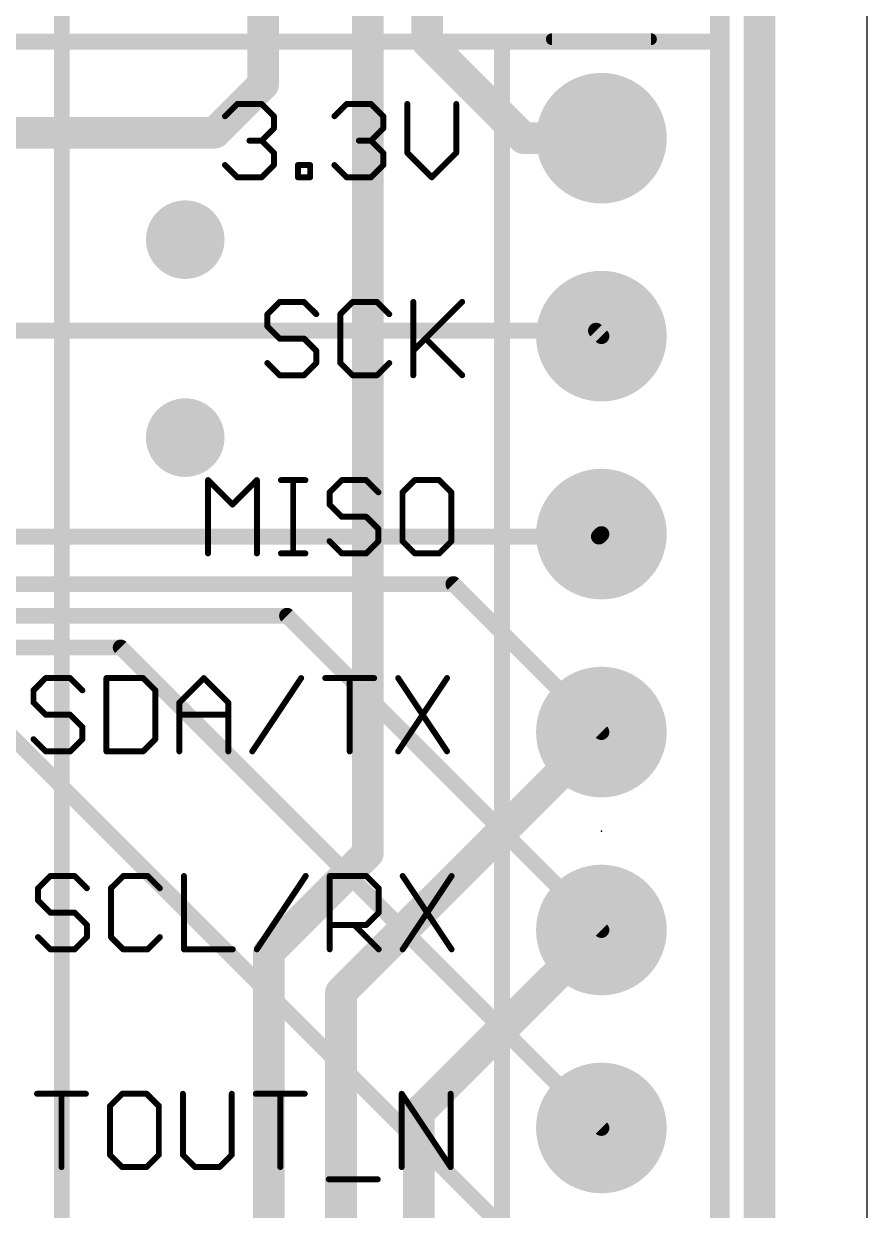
# Model space of a CAD drawing. Extents: x -60 to 60, y 0 to 50.
# Drawn here: x 49.18 to 60, y 19.8 to 35.03 of the extents above; entities that cross this region are included whole.
import ezdxf

# ---------------------------------------------------------------- set-up
doc = ezdxf.new("R2010")
doc.units = 0
for name, color, linetype in [('1', 12, 'CONTINUOUS'), ('16', 132, 'CONTINUOUS'), ('17', 110, 'CONTINUOUS'), ('18', 110, 'CONTINUOUS'), ('20', 53, 'CONTINUOUS'), ('21', 53, 'CONTINUOUS'), ('23', 53, 'CONTINUOUS'), ('51', 253, 'CONTINUOUS')]:
    doc.layers.add(name, color=color, linetype=linetype)

# ---------------------------------------------------------------- blocks, each defined once
blk = doc.blocks.new('RECT')
blk.add_solid([(-0.5, -0.5), (0.5, -0.5), (-0.5, 0.5), (0.5, 0.5)])
blk = doc.blocks.new('ROUNDP')
at = {"const_width": 0.5}
blk.add_lwpolyline([(0, -0.25, 1), (0, 0.25, 1), (0, -0.25)], format="xyb", dxfattribs=at)
blk = doc.blocks.new('ROUNDV')
at = {"const_width": 0.5}
blk.add_lwpolyline([(0, -0.25, 1), (0, 0.25, 1), (0, -0.25)], format="xyb", dxfattribs=at)

msp = doc.modelspace()

# ---------------------------------------------------------------- linework, layer by layer
at = {"layer": '1'}
for points, const_width in [([(58.11, 48.26), (58.11, 2.54)], 0.254), ([(52.25, 34.25), (52.25, 36.1499)], 0.4064), ([(54.356, 36.042), (54.356, 34.798)], 0.4064), ([(54.356, 34.798), (55.594, 33.56)], 0.4064), ([(51.63, 33.63), (52.25, 34.25)], 0.4064), ([(43.9372, 33.63), (51.63, 33.63)], 0.4064), ([(55.594, 33.56), (56.59, 33.56)], 0.4064), ([(43.4288, 31.0896), (56.5204, 31.0896)], 0.2032), ([(56.5204, 31.0896), (56.59, 31.02)], 0.2032), ([(41.3968, 28.448), (56.558, 28.448)], 0.2032), ([(56.558, 28.448), (56.59, 28.48)], 0.2032), ([(54.6916, 27.8384), (41.3968, 27.8384)], 0.2032), ([(56.59, 25.94), (54.6916, 27.8384)], 0.2032), ([(52.558, 27.432), (41.6, 27.432)], 0.2032), ([(56.59, 23.4), (52.558, 27.432)], 0.2032), ([(41.8032, 27.0256), (50.4244, 27.0256)], 0.2032), ([(50.4244, 27.0256), (56.59, 20.86)], 0.2032), ([(48.2908, 26.6192), (56.59, 18.32)], 0.2032)]:
    msp.add_lwpolyline(points, dxfattribs=dict(at, const_width=const_width))
for points, const_width in [([(54.2544, 34.798, 1), (54.4576, 34.798)], 0.2032), ([(54.4278, 34.8698, 1), (54.2842, 34.7262)], 0.2032), ([(52.3218, 34.1782, 1), (52.1782, 34.3218)], 0.2032), ([(52.1484, 34.25, 1), (52.3516, 34.25)], 0.2032), ([(51.5582, 33.7018, 1), (51.7018, 33.5582)], 0.2032), ([(51.63, 33.5284, 1), (51.63, 33.7316)], 0.2032), ([(55.594, 33.6616, 1), (55.594, 33.4584)], 0.2032), ([(55.5222, 33.4882, 1), (55.6658, 33.6318)], 0.2032), ([(56.59, 33.4584, 1), (56.59, 33.6616)], 0.2032), ([(56.5563, 31.1255, 1), (56.4845, 31.0537)], 0.1016), ([(56.5204, 31.0388, 1), (56.5204, 31.1404)], 0.1016), ([(56.5541, 30.9841, 1), (56.6259, 31.0559)], 0.1016), ([(56.5221, 28.4839, 1), (56.5939, 28.4121)], 0.1016), ([(56.6259, 28.4441, 1), (56.5541, 28.5159)], 0.1016), ([(56.558, 28.3972, 1), (56.558, 28.4988)], 0.1016), ([(54.7275, 27.8743, 1), (54.6557, 27.8025)], 0.1016), ([(54.6916, 27.7876, 1), (54.6916, 27.8892)], 0.1016), ([(52.5939, 27.4679, 1), (52.5221, 27.3961)], 0.1016), ([(52.558, 27.3812, 1), (52.558, 27.4828)], 0.1016), ([(50.4603, 27.0615, 1), (50.3885, 26.9897)], 0.1016), ([(50.4244, 26.9748, 1), (50.4244, 27.0764)], 0.1016), ([(56.5541, 25.9041, 1), (56.6259, 25.9759)], 0.1016), ([(56.5541, 23.3641, 1), (56.6259, 23.4359)], 0.1016), ([(56.5541, 20.8241, 1), (56.6259, 20.8959)], 0.1016)]:
    msp.add_lwpolyline(points, format="xyb", dxfattribs=dict(at, const_width=const_width))
at = {"layer": '16'}
for points, const_width in [([(58.618, 1.778), (58.618, 49.022)], 0.4064), ([(49.67, 13.266), (49.67, 46.866)], 0.2032), ([(53.594, 24.384), (53.594, 39.624)], 0.4064), ([(53.25, 22.6), (56.59, 25.94)], 0.4064), ([(52.324, 23.114), (53.594, 24.384)], 0.4064), ([(54.25, 21.06), (56.59, 23.4)], 0.4064), ([(52.324, 11.938), (52.324, 23.114)], 0.4064), ([(53.25, 11.5), (53.25, 22.6)], 0.4064), ([(54.25, 11), (54.25, 21.06)], 0.4064)]:
    msp.add_lwpolyline(points, dxfattribs=dict(at, const_width=const_width))
at = {"layer": '16', "const_width": 0.2032}
for points in [[(56.6618, 25.8682, 1), (56.5182, 26.0118)], [(53.6658, 24.3122, 1), (53.5222, 24.4558)], [(53.4924, 24.384, 1), (53.6956, 24.384)], [(56.6618, 23.3282, 1), (56.5182, 23.4718)], [(52.4256, 23.114, 1), (52.2224, 23.114)], [(52.2522, 23.1858, 1), (52.3958, 23.0422)], [(53.3516, 22.6, 1), (53.1484, 22.6)], [(53.1782, 22.6718, 1), (53.3218, 22.5282)], [(54.3516, 21.06, 1), (54.1484, 21.06)], [(54.1782, 21.1318, 1), (54.3218, 20.9882)]]:
    msp.add_lwpolyline(points, format="xyb", dxfattribs=at)
at = {"layer": '20'}
msp.add_line((60, 3), (60, 47), dxfattribs=at)
at = {"layer": '21'}
for points, const_width in [([(55.316, 34.798), (44.394, 34.798)], 0.2032), ([(58.11, 34.798), (55.316, 34.798)], 0.2032), ([(55.316, 34.798), (55.316, 14.478)], 0.2032), ([(58.11, 14.478), (58.11, 34.798)], 0.2032), ([(51.7621, 33.8419), (51.9189, 33.9987)], 0.0762), ([(51.9189, 33.9987), (52.2324, 33.9987)], 0.0762), ([(52.2324, 33.9987), (52.3892, 33.8419)], 0.0762), ([(53.1654, 33.8419), (53.3221, 33.9987)], 0.0762), ([(53.3221, 33.9987), (53.6357, 33.9987)], 0.0762), ([(53.6357, 33.9987), (53.7924, 33.8419)], 0.0762), ([(54.1009, 33.9987), (54.1009, 33.3716)], 0.0762), ([(54.728, 33.3716), (54.728, 33.9987)], 0.0762), ([(52.3892, 33.8419), (52.3892, 33.6852)], 0.0762), ([(53.7924, 33.8419), (53.7924, 33.6852)], 0.0762), ([(52.3892, 33.6852), (52.2324, 33.5284)], 0.0762), ([(53.7924, 33.6852), (53.6357, 33.5284)], 0.0762), ([(52.2324, 33.5284), (52.0756, 33.5284)], 0.0762), ([(52.2324, 33.5284), (52.3892, 33.3716)], 0.0762), ([(53.6357, 33.5284), (53.4789, 33.5284)], 0.0762), ([(53.6357, 33.5284), (53.7924, 33.3716)], 0.0762), ([(52.3892, 33.3716), (52.3892, 33.2149)], 0.0762), ([(53.7924, 33.3716), (53.7924, 33.2149)], 0.0762), ([(54.1009, 33.3716), (54.4144, 33.0581)], 0.0762), ([(54.4144, 33.0581), (54.728, 33.3716)], 0.0762), ([(51.9189, 33.0581), (51.7621, 33.2149)], 0.0762), ([(52.3892, 33.2149), (52.2324, 33.0581)], 0.0762), ([(52.6976, 33.0581), (52.6976, 33.2149)], 0.0762), ([(52.6976, 33.2149), (52.8544, 33.2149)], 0.0762), ([(52.8544, 33.2149), (52.8544, 33.0581)], 0.0762), ([(53.3221, 33.0581), (53.1654, 33.2149)], 0.0762), ([(53.7924, 33.2149), (53.6357, 33.0581)], 0.0762), ([(52.2324, 33.0581), (51.9189, 33.0581)], 0.0762), ([(52.8544, 33.0581), (52.6976, 33.0581)], 0.0762), ([(53.6357, 33.0581), (53.3221, 33.0581)], 0.0762), ([(52.4629, 31.4587), (52.3061, 31.3019)], 0.0762), ([(52.7764, 31.4587), (52.4629, 31.4587)], 0.0762), ([(52.9332, 31.3019), (52.7764, 31.4587)], 0.0762), ([(53.3984, 31.4587), (53.2416, 31.3019)], 0.0762), ([(53.7119, 31.4587), (53.3984, 31.4587)], 0.0762), ([(53.8687, 31.3019), (53.7119, 31.4587)], 0.0762), ([(54.1771, 31.4587), (54.1771, 30.5181)], 0.0762), ([(54.1771, 30.8316), (54.8042, 31.4587)], 0.0762), ([(52.3061, 31.3019), (52.3061, 31.1452)], 0.0762), ([(53.2416, 31.3019), (53.2416, 30.6749)], 0.0762), ([(52.3061, 31.1452), (52.4629, 30.9884)], 0.0762), ([(52.4629, 30.9884), (52.7764, 30.9884)], 0.0762), ([(52.7764, 30.9884), (52.9332, 30.8316)], 0.0762), ([(54.3339, 30.9884), (54.8042, 30.5181)], 0.0762), ([(52.9332, 30.8316), (52.9332, 30.6749)], 0.0762), ([(52.4629, 30.5181), (52.3061, 30.6749)], 0.0762), ([(52.9332, 30.6749), (52.7764, 30.5181)], 0.0762), ([(53.2416, 30.6749), (53.3984, 30.5181)], 0.0762), ([(53.7119, 30.5181), (53.8687, 30.6749)], 0.0762), ([(52.7764, 30.5181), (52.4629, 30.5181)], 0.0762), ([(53.3984, 30.5181), (53.7119, 30.5181)], 0.0762), ([(51.5441, 28.2321), (51.5441, 29.1727)], 0.0762), ([(51.5441, 29.1727), (51.8576, 28.8592)], 0.0762), ([(51.8576, 28.8592), (52.1712, 29.1727)], 0.0762), ([(52.1712, 29.1727), (52.1712, 28.2321)], 0.0762), ([(52.4796, 29.1727), (52.7932, 29.1727)], 0.0762), ([(52.6364, 28.2321), (52.6364, 29.1727)], 0.0762), ([(53.2601, 29.1727), (53.1033, 29.0159)], 0.0762), ([(53.5736, 29.1727), (53.2601, 29.1727)], 0.0762), ([(53.7304, 29.0159), (53.5736, 29.1727)], 0.0762), ([(54.1956, 29.1727), (54.0388, 29.0159)], 0.0762), ([(54.5091, 29.1727), (54.1956, 29.1727)], 0.0762), ([(54.6659, 29.0159), (54.5091, 29.1727)], 0.0762), ([(53.1033, 29.0159), (53.1033, 28.8592)], 0.0762), ([(54.0388, 29.0159), (54.0388, 28.3889)], 0.0762), ([(54.6659, 28.3889), (54.6659, 29.0159)], 0.0762), ([(53.1033, 28.8592), (53.2601, 28.7024)], 0.0762), ([(53.2601, 28.7024), (53.5736, 28.7024)], 0.0762), ([(53.5736, 28.7024), (53.7304, 28.5456)], 0.0762), ([(53.7304, 28.5456), (53.7304, 28.3889)], 0.0762), ([(53.2601, 28.2321), (53.1033, 28.3889)], 0.0762), ([(53.7304, 28.3889), (53.5736, 28.2321)], 0.0762), ([(54.0388, 28.3889), (54.1956, 28.2321)], 0.0762), ([(54.5091, 28.2321), (54.6659, 28.3889)], 0.0762), ([(52.4796, 28.2321), (52.7932, 28.2321)], 0.0762), ([(53.5736, 28.2321), (53.2601, 28.2321)], 0.0762), ([(54.1956, 28.2321), (54.5091, 28.2321)], 0.0762), ([(49.4626, 26.6327), (49.3059, 26.4759)], 0.0762), ([(49.7762, 26.6327), (49.4626, 26.6327)], 0.0762), ([(49.9329, 26.4759), (49.7762, 26.6327)], 0.0762), ([(50.2414, 26.6327), (50.2414, 25.6921)], 0.0762), ([(50.7117, 26.6327), (50.2414, 26.6327)], 0.0762), ([(50.8684, 26.4759), (50.7117, 26.6327)], 0.0762), ([(51.1769, 26.3192), (51.4904, 26.6327)], 0.0762), ([(51.4904, 26.6327), (51.804, 26.3192)], 0.0762), ([(52.1124, 25.6921), (52.7395, 26.6327)], 0.0762), ([(53.0479, 26.6327), (53.675, 26.6327)], 0.0762), ([(53.3615, 25.6921), (53.3615, 26.6327)], 0.0762), ([(53.9834, 26.6327), (54.6105, 25.6921)], 0.0762), ([(54.6105, 26.6327), (53.9834, 25.6921)], 0.0762), ([(49.3059, 26.4759), (49.3059, 26.3192)], 0.0762), ([(50.8684, 25.8489), (50.8684, 26.4759)], 0.0762), ([(49.3059, 26.3192), (49.4626, 26.1624)], 0.0762), ([(51.1769, 25.6921), (51.1769, 26.3192)], 0.0762), ([(51.804, 26.3192), (51.804, 25.6921)], 0.0762), ([(49.4626, 26.1624), (49.7762, 26.1624)], 0.0762), ([(49.7762, 26.1624), (49.9329, 26.0056)], 0.0762), ([(51.1769, 26.1624), (51.804, 26.1624)], 0.0762), ([(49.9329, 26.0056), (49.9329, 25.8489)], 0.0762), ([(49.4626, 25.6921), (49.3059, 25.8489)], 0.0762), ([(49.9329, 25.8489), (49.7762, 25.6921)], 0.0762), ([(50.7117, 25.6921), (50.8684, 25.8489)], 0.0762), ([(49.7762, 25.6921), (49.4626, 25.6921)], 0.0762), ([(50.2414, 25.6921), (50.7117, 25.6921)], 0.0762), ([(49.5205, 24.0927), (49.3637, 23.9359)], 0.0762), ([(49.834, 24.0927), (49.5205, 24.0927)], 0.0762), ([(49.9908, 23.9359), (49.834, 24.0927)], 0.0762), ([(50.456, 24.0927), (50.2992, 23.9359)], 0.0762), ([(50.7695, 24.0927), (50.456, 24.0927)], 0.0762), ([(50.9263, 23.9359), (50.7695, 24.0927)], 0.0762), ([(51.2347, 24.0927), (51.2347, 23.1521)], 0.0762), ([(52.1703, 23.1521), (52.7973, 24.0927)], 0.0762), ([(53.1058, 23.1521), (53.1058, 24.0927)], 0.0762), ([(53.1058, 24.0927), (53.5761, 24.0927)], 0.0762), ([(53.5761, 24.0927), (53.7328, 23.9359)], 0.0762), ([(54.0413, 24.0927), (54.6684, 23.1521)], 0.0762), ([(54.6684, 24.0927), (54.0413, 23.1521)], 0.0762), ([(49.3637, 23.9359), (49.3637, 23.7792)], 0.0762), ([(50.2992, 23.9359), (50.2992, 23.3089)], 0.0762), ([(53.7328, 23.9359), (53.7328, 23.6224)], 0.0762), ([(49.3637, 23.7792), (49.5205, 23.6224)], 0.0762), ([(49.5205, 23.6224), (49.834, 23.6224)], 0.0762), ([(49.834, 23.6224), (49.9908, 23.4656)], 0.0762), ([(53.7328, 23.6224), (53.5761, 23.4656)], 0.0762), ([(49.9908, 23.4656), (49.9908, 23.3089)], 0.0762), ([(53.5761, 23.4656), (53.1058, 23.4656)], 0.0762), ([(53.4193, 23.4656), (53.7328, 23.1521)], 0.0762), ([(49.5205, 23.1521), (49.3637, 23.3089)], 0.0762), ([(49.9908, 23.3089), (49.834, 23.1521)], 0.0762), ([(50.2992, 23.3089), (50.456, 23.1521)], 0.0762), ([(50.7695, 23.1521), (50.9263, 23.3089)], 0.0762), ([(49.834, 23.1521), (49.5205, 23.1521)], 0.0762), ([(50.456, 23.1521), (50.7695, 23.1521)], 0.0762), ([(51.2347, 23.1521), (51.8618, 23.1521)], 0.0762), ([(49.3511, 21.2987), (49.9782, 21.2987)], 0.0762), ([(49.6647, 20.3581), (49.6647, 21.2987)], 0.0762), ([(50.4434, 21.2987), (50.2867, 21.1419)], 0.0762), ([(50.757, 21.2987), (50.4434, 21.2987)], 0.0762), ([(50.9137, 21.1419), (50.757, 21.2987)], 0.0762), ([(51.2222, 21.2987), (51.2222, 20.5149)], 0.0762), ([(51.8492, 20.5149), (51.8492, 21.2987)], 0.0762), ([(52.1577, 21.2987), (52.7848, 21.2987)], 0.0762), ([(52.4712, 20.3581), (52.4712, 21.2987)], 0.0762), ([(54.0287, 20.3581), (54.0287, 21.2987)], 0.0762), ([(54.0287, 21.2987), (54.6558, 20.3581)], 0.0762), ([(54.6558, 20.3581), (54.6558, 21.2987)], 0.0762), ([(50.2867, 21.1419), (50.2867, 20.5149)], 0.0762), ([(50.9137, 20.5149), (50.9137, 21.1419)], 0.0762), ([(50.2867, 20.5149), (50.4434, 20.3581)], 0.0762), ([(50.757, 20.3581), (50.9137, 20.5149)], 0.0762), ([(51.2222, 20.5149), (51.3789, 20.3581)], 0.0762), ([(51.6925, 20.3581), (51.8492, 20.5149)], 0.0762), ([(50.4434, 20.3581), (50.757, 20.3581)], 0.0762), ([(51.3789, 20.3581), (51.6925, 20.3581)], 0.0762), ([(53.0932, 20.2013), (53.7203, 20.2013)], 0.0762)]:
    msp.add_lwpolyline(points, dxfattribs=dict(at, const_width=const_width))
for points, const_width in [([(55.316, 34.8488, 1), (55.316, 34.7472)], 0.1016), ([(55.3668, 34.798, 1), (55.2652, 34.798)], 0.1016), ([(55.316, 34.7472, 1), (55.316, 34.8488)], 0.1016), ([(58.1608, 34.798, 1), (58.0592, 34.798)], 0.1016), ([(58.11, 34.7472, 1), (58.11, 34.8488)], 0.1016), ([(51.9189, 34.0178, 1), (51.9189, 33.9797)], 0.0381), ([(51.9323, 33.9852, 1), (51.9054, 34.0122)], 0.0381), ([(52.2459, 34.0122, 1), (52.2189, 33.9852)], 0.0381), ([(52.2324, 33.9797, 1), (52.2324, 34.0178)], 0.0381), ([(53.3221, 34.0178, 1), (53.3221, 33.9797)], 0.0381), ([(53.3356, 33.9852, 1), (53.3087, 34.0122)], 0.0381), ([(53.6491, 34.0122, 1), (53.6222, 33.9852)], 0.0381), ([(53.6357, 33.9797, 1), (53.6357, 34.0178)], 0.0381), ([(54.1199, 33.9987, 1), (54.0818, 33.9987)], 0.0381), ([(54.747, 33.9987, 1), (54.7089, 33.9987)], 0.0381), ([(51.7486, 33.8554, 1), (51.7756, 33.8285)], 0.0381), ([(52.4082, 33.8419, 1), (52.3701, 33.8419)], 0.0381), ([(52.3757, 33.8285, 1), (52.4026, 33.8554)], 0.0381), ([(53.1519, 33.8554, 1), (53.1788, 33.8285)], 0.0381), ([(53.8115, 33.8419, 1), (53.7734, 33.8419)], 0.0381), ([(53.779, 33.8285, 1), (53.8059, 33.8554)], 0.0381), ([(52.3701, 33.6852, 1), (52.4082, 33.6852)], 0.0381), ([(52.4026, 33.6717, 1), (52.3757, 33.6986)], 0.0381), ([(53.7734, 33.6852, 1), (53.8115, 33.6852)], 0.0381), ([(53.8059, 33.6717, 1), (53.779, 33.6986)], 0.0381), ([(52.0756, 33.5475, 1), (52.0756, 33.5094)], 0.0381), ([(52.2459, 33.5419, 1), (52.2189, 33.5149)], 0.0381), ([(52.2189, 33.5419, 1), (52.2459, 33.5149)], 0.0381), ([(52.2324, 33.5094, 1), (52.2324, 33.5475)], 0.0381), ([(53.4789, 33.5475, 1), (53.4789, 33.5094)], 0.0381), ([(53.6491, 33.5419, 1), (53.6222, 33.5149)], 0.0381), ([(53.6222, 33.5419, 1), (53.6491, 33.5149)], 0.0381), ([(53.6357, 33.5094, 1), (53.6357, 33.5475)], 0.0381), ([(52.4082, 33.3716, 1), (52.3701, 33.3716)], 0.0381), ([(52.3757, 33.3582, 1), (52.4026, 33.3851)], 0.0381), ([(53.8115, 33.3716, 1), (53.7734, 33.3716)], 0.0381), ([(53.779, 33.3582, 1), (53.8059, 33.3851)], 0.0381), ([(54.1144, 33.3851, 1), (54.0874, 33.3582)], 0.0381), ([(54.0818, 33.3716, 1), (54.1199, 33.3716)], 0.0381), ([(54.7089, 33.3716, 1), (54.747, 33.3716)], 0.0381), ([(54.7414, 33.3582, 1), (54.7145, 33.3851)], 0.0381), ([(51.7756, 33.2283, 1), (51.7486, 33.2014)], 0.0381), ([(52.3701, 33.2149, 1), (52.4082, 33.2149)], 0.0381), ([(52.4026, 33.2014, 1), (52.3757, 33.2283)], 0.0381), ([(52.6976, 33.2339, 1), (52.6976, 33.1958)], 0.0381), ([(52.7167, 33.2149, 1), (52.6786, 33.2149)], 0.0381), ([(52.8734, 33.2149, 1), (52.8353, 33.2149)], 0.0381), ([(52.8544, 33.1958, 1), (52.8544, 33.2339)], 0.0381), ([(53.1788, 33.2283, 1), (53.1519, 33.2014)], 0.0381), ([(53.7734, 33.2149, 1), (53.8115, 33.2149)], 0.0381), ([(53.8059, 33.2014, 1), (53.779, 33.2283)], 0.0381), ([(51.9189, 33.0772, 1), (51.9189, 33.0391)], 0.0381), ([(51.9054, 33.0446, 1), (51.9323, 33.0716)], 0.0381), ([(52.2189, 33.0716, 1), (52.2459, 33.0446)], 0.0381), ([(52.2324, 33.0391, 1), (52.2324, 33.0772)], 0.0381), ([(52.6976, 33.0772, 1), (52.6976, 33.0391)], 0.0381), ([(52.6786, 33.0581, 1), (52.7167, 33.0581)], 0.0381), ([(52.8353, 33.0581, 1), (52.8734, 33.0581)], 0.0381), ([(52.8544, 33.0391, 1), (52.8544, 33.0772)], 0.0381), ([(53.3221, 33.0772, 1), (53.3221, 33.0391)], 0.0381), ([(53.3087, 33.0446, 1), (53.3356, 33.0716)], 0.0381), ([(53.6222, 33.0716, 1), (53.6491, 33.0446)], 0.0381), ([(53.6357, 33.0391, 1), (53.6357, 33.0772)], 0.0381), ([(54.401, 33.0716, 1), (54.4279, 33.0446)], 0.0381), ([(54.401, 33.0446, 1), (54.4279, 33.0716)], 0.0381), ([(52.4629, 31.4778, 1), (52.4629, 31.4397)], 0.0381), ([(52.4763, 31.4452, 1), (52.4494, 31.4722)], 0.0381), ([(52.7899, 31.4722, 1), (52.7629, 31.4452)], 0.0381), ([(52.7764, 31.4397, 1), (52.7764, 31.4778)], 0.0381), ([(53.3984, 31.4778, 1), (53.3984, 31.4397)], 0.0381), ([(53.4119, 31.4452, 1), (53.3849, 31.4722)], 0.0381), ([(53.7254, 31.4722, 1), (53.6984, 31.4452)], 0.0381), ([(53.7119, 31.4397, 1), (53.7119, 31.4778)], 0.0381), ([(54.1962, 31.4587, 1), (54.1581, 31.4587)], 0.0381), ([(54.8177, 31.4452, 1), (54.7907, 31.4722)], 0.0381), ([(52.2926, 31.3154, 1), (52.3196, 31.2885)], 0.0381), ([(52.3252, 31.3019, 1), (52.2871, 31.3019)], 0.0381), ([(52.9197, 31.2885, 1), (52.9466, 31.3154)], 0.0381), ([(53.2607, 31.3019, 1), (53.2226, 31.3019)], 0.0381), ([(53.2281, 31.3154, 1), (53.2551, 31.2885)], 0.0381), ([(53.8552, 31.2885, 1), (53.8822, 31.3154)], 0.0381), ([(52.3196, 31.1586, 1), (52.2926, 31.1317)], 0.0381), ([(52.2871, 31.1452, 1), (52.3252, 31.1452)], 0.0381), ([(52.4629, 31.0075, 1), (52.4629, 30.9694)], 0.0381), ([(52.4494, 30.9749, 1), (52.4763, 31.0019)], 0.0381), ([(52.7899, 31.0019, 1), (52.7629, 30.9749)], 0.0381), ([(52.7764, 30.9694, 1), (52.7764, 31.0075)], 0.0381), ([(54.3474, 31.0019, 1), (54.3204, 30.9749)], 0.0381), ([(52.9522, 30.8316, 1), (52.9141, 30.8316)], 0.0381), ([(52.9197, 30.8182, 1), (52.9466, 30.8451)], 0.0381), ([(54.1637, 30.8451, 1), (54.1906, 30.8182)], 0.0381), ([(52.3196, 30.6883, 1), (52.2926, 30.6614)], 0.0381), ([(52.9141, 30.6749, 1), (52.9522, 30.6749)], 0.0381), ([(52.9466, 30.6614, 1), (52.9197, 30.6883)], 0.0381), ([(53.2551, 30.6883, 1), (53.2281, 30.6614)], 0.0381), ([(53.2226, 30.6749, 1), (53.2607, 30.6749)], 0.0381), ([(53.8822, 30.6614, 1), (53.8552, 30.6883)], 0.0381), ([(52.4629, 30.5372, 1), (52.4629, 30.4991)], 0.0381), ([(52.4494, 30.5046, 1), (52.4763, 30.5316)], 0.0381), ([(52.7629, 30.5316, 1), (52.7899, 30.5046)], 0.0381), ([(52.7764, 30.4991, 1), (52.7764, 30.5372)], 0.0381), ([(53.3984, 30.5372, 1), (53.3984, 30.4991)], 0.0381), ([(53.3849, 30.5046, 1), (53.4119, 30.5316)], 0.0381), ([(53.6984, 30.5316, 1), (53.7254, 30.5046)], 0.0381), ([(53.7119, 30.4991, 1), (53.7119, 30.5372)], 0.0381), ([(54.1581, 30.5181, 1), (54.1962, 30.5181)], 0.0381), ([(54.7907, 30.5046, 1), (54.8177, 30.5316)], 0.0381), ([(51.5576, 29.1862, 1), (51.5306, 29.1592)], 0.0381), ([(51.5632, 29.1727, 1), (51.5251, 29.1727)], 0.0381), ([(52.1902, 29.1727, 1), (52.1521, 29.1727)], 0.0381), ([(52.1846, 29.1592, 1), (52.1577, 29.1862)], 0.0381), ([(52.4796, 29.1918, 1), (52.4796, 29.1537)], 0.0381), ([(52.6554, 29.1727, 1), (52.6173, 29.1727)], 0.0381), ([(52.7932, 29.1537, 1), (52.7932, 29.1918)], 0.0381), ([(53.2601, 29.1918, 1), (53.2601, 29.1537)], 0.0381), ([(53.2735, 29.1592, 1), (53.2466, 29.1862)], 0.0381), ([(53.5871, 29.1862, 1), (53.5601, 29.1592)], 0.0381), ([(53.5736, 29.1537, 1), (53.5736, 29.1918)], 0.0381), ([(54.1956, 29.1918, 1), (54.1956, 29.1537)], 0.0381), ([(54.2091, 29.1592, 1), (54.1821, 29.1862)], 0.0381), ([(54.5226, 29.1862, 1), (54.4956, 29.1592)], 0.0381), ([(54.5091, 29.1537, 1), (54.5091, 29.1918)], 0.0381), ([(53.1223, 29.0159, 1), (53.0842, 29.0159)], 0.0381), ([(53.0898, 29.0294, 1), (53.1168, 29.0025)], 0.0381), ([(53.7169, 29.0025, 1), (53.7438, 29.0294)], 0.0381), ([(54.0579, 29.0159, 1), (54.0198, 29.0159)], 0.0381), ([(54.0253, 29.0294, 1), (54.0523, 29.0025)], 0.0381), ([(54.6849, 29.0159, 1), (54.6468, 29.0159)], 0.0381), ([(54.6524, 29.0025, 1), (54.6794, 29.0294)], 0.0381), ([(51.8442, 28.8726, 1), (51.8711, 28.8457)], 0.0381), ([(51.8442, 28.8457, 1), (51.8711, 28.8726)], 0.0381), ([(53.1168, 28.8726, 1), (53.0898, 28.8457)], 0.0381), ([(53.0842, 28.8592, 1), (53.1223, 28.8592)], 0.0381), ([(53.2601, 28.7215, 1), (53.2601, 28.6834)], 0.0381), ([(53.2466, 28.6889, 1), (53.2735, 28.7159)], 0.0381), ([(53.5871, 28.7159, 1), (53.5601, 28.6889)], 0.0381), ([(53.5736, 28.6834, 1), (53.5736, 28.7215)], 0.0381), ([(53.7494, 28.5456, 1), (53.7113, 28.5456)], 0.0381), ([(53.7169, 28.5322, 1), (53.7438, 28.5591)], 0.0381), ([(53.1168, 28.4023, 1), (53.0898, 28.3754)], 0.0381), ([(53.7113, 28.3889, 1), (53.7494, 28.3889)], 0.0381), ([(53.7438, 28.3754, 1), (53.7169, 28.4023)], 0.0381), ([(54.0523, 28.4023, 1), (54.0253, 28.3754)], 0.0381), ([(54.0198, 28.3889, 1), (54.0579, 28.3889)], 0.0381), ([(54.6468, 28.3889, 1), (54.6849, 28.3889)], 0.0381), ([(54.6794, 28.3754, 1), (54.6524, 28.4023)], 0.0381), ([(51.5251, 28.2321, 1), (51.5632, 28.2321)], 0.0381), ([(52.1521, 28.2321, 1), (52.1902, 28.2321)], 0.0381), ([(52.4796, 28.2512, 1), (52.4796, 28.2131)], 0.0381), ([(52.6173, 28.2321, 1), (52.6554, 28.2321)], 0.0381), ([(52.7932, 28.2131, 1), (52.7932, 28.2512)], 0.0381), ([(53.2601, 28.2512, 1), (53.2601, 28.2131)], 0.0381), ([(53.2466, 28.2186, 1), (53.2735, 28.2456)], 0.0381), ([(53.5601, 28.2456, 1), (53.5871, 28.2186)], 0.0381), ([(53.5736, 28.2131, 1), (53.5736, 28.2512)], 0.0381), ([(54.1956, 28.2512, 1), (54.1956, 28.2131)], 0.0381), ([(54.1821, 28.2186, 1), (54.2091, 28.2456)], 0.0381), ([(54.4956, 28.2456, 1), (54.5226, 28.2186)], 0.0381), ([(54.5091, 28.2131, 1), (54.5091, 28.2512)], 0.0381), ([(49.4626, 26.6518, 1), (49.4626, 26.6137)], 0.0381), ([(49.4761, 26.6192, 1), (49.4491, 26.6462)], 0.0381), ([(49.7896, 26.6462, 1), (49.7627, 26.6192)], 0.0381), ([(49.7762, 26.6137, 1), (49.7762, 26.6518)], 0.0381), ([(50.2604, 26.6327, 1), (50.2223, 26.6327)], 0.0381), ([(50.2414, 26.6518, 1), (50.2414, 26.6137)], 0.0381), ([(50.7251, 26.6462, 1), (50.6982, 26.6192)], 0.0381), ([(50.7117, 26.6137, 1), (50.7117, 26.6518)], 0.0381), ([(51.5039, 26.6462, 1), (51.477, 26.6192)], 0.0381), ([(51.5039, 26.6192, 1), (51.477, 26.6462)], 0.0381), ([(52.7553, 26.6221, 1), (52.7236, 26.6433)], 0.0381), ([(53.0479, 26.6518, 1), (53.0479, 26.6137)], 0.0381), ([(53.3805, 26.6327, 1), (53.3424, 26.6327)], 0.0381), ([(53.675, 26.6137, 1), (53.675, 26.6518)], 0.0381), ([(53.9993, 26.6433, 1), (53.9676, 26.6221)], 0.0381), ([(54.6264, 26.6221, 1), (54.5947, 26.6433)], 0.0381), ([(49.3249, 26.4759, 1), (49.2868, 26.4759)], 0.0381), ([(49.2924, 26.4894, 1), (49.3193, 26.4625)], 0.0381), ([(49.9195, 26.4625, 1), (49.9464, 26.4894)], 0.0381), ([(50.8875, 26.4759, 1), (50.8494, 26.4759)], 0.0381), ([(50.855, 26.4625, 1), (50.8819, 26.4894)], 0.0381), ([(49.3193, 26.3326, 1), (49.2924, 26.3057)], 0.0381), ([(51.1959, 26.3192, 1), (51.1578, 26.3192)], 0.0381), ([(51.1634, 26.3326, 1), (51.1904, 26.3057)], 0.0381), ([(51.823, 26.3192, 1), (51.7849, 26.3192)], 0.0381), ([(51.7905, 26.3057, 1), (51.8174, 26.3326)], 0.0381), ([(49.2868, 26.3192, 1), (49.3249, 26.3192)], 0.0381), ([(49.4626, 26.1815, 1), (49.4626, 26.1434)], 0.0381), ([(49.4491, 26.1489, 1), (49.4761, 26.1759)], 0.0381), ([(49.7896, 26.1759, 1), (49.7627, 26.1489)], 0.0381), ([(49.7762, 26.1434, 1), (49.7762, 26.1815)], 0.0381), ([(51.1769, 26.1815, 1), (51.1769, 26.1434)], 0.0381), ([(51.804, 26.1434, 1), (51.804, 26.1815)], 0.0381), ([(49.952, 26.0056, 1), (49.9139, 26.0056)], 0.0381), ([(49.9195, 25.9922, 1), (49.9464, 26.0191)], 0.0381), ([(49.3193, 25.8623, 1), (49.2924, 25.8354)], 0.0381), ([(49.9464, 25.8354, 1), (49.9195, 25.8623)], 0.0381), ([(50.8819, 25.8354, 1), (50.855, 25.8623)], 0.0381), ([(49.4626, 25.7111, 1), (49.4626, 25.673)], 0.0381), ([(49.7762, 25.673, 1), (49.7762, 25.7111)], 0.0381), ([(49.9139, 25.8489, 1), (49.952, 25.8489)], 0.0381), ([(50.2414, 25.7111, 1), (50.2414, 25.673)], 0.0381), ([(50.7117, 25.673, 1), (50.7117, 25.7111)], 0.0381), ([(50.8494, 25.8489, 1), (50.8875, 25.8489)], 0.0381), ([(49.4491, 25.6786, 1), (49.4761, 25.7056)], 0.0381), ([(49.7627, 25.7056, 1), (49.7896, 25.6786)], 0.0381), ([(50.2223, 25.6921, 1), (50.2604, 25.6921)], 0.0381), ([(50.6982, 25.7056, 1), (50.7251, 25.6786)], 0.0381), ([(51.1578, 25.6921, 1), (51.1959, 25.6921)], 0.0381), ([(51.7849, 25.6921, 1), (51.823, 25.6921)], 0.0381), ([(52.0966, 25.7027, 1), (52.1283, 25.6815)], 0.0381), ([(53.3424, 25.6921, 1), (53.3805, 25.6921)], 0.0381), ([(53.9676, 25.7027, 1), (53.9993, 25.6815)], 0.0381), ([(54.5947, 25.6815, 1), (54.6264, 25.7027)], 0.0381), ([(49.5205, 24.1118, 1), (49.5205, 24.0737)], 0.0381), ([(49.5339, 24.0792, 1), (49.507, 24.1062)], 0.0381), ([(49.8475, 24.1062, 1), (49.8205, 24.0792)], 0.0381), ([(49.834, 24.0737, 1), (49.834, 24.1118)], 0.0381), ([(50.456, 24.1118, 1), (50.456, 24.0737)], 0.0381), ([(50.4694, 24.0792, 1), (50.4425, 24.1062)], 0.0381), ([(50.783, 24.1062, 1), (50.756, 24.0792)], 0.0381), ([(50.7695, 24.0737, 1), (50.7695, 24.1118)], 0.0381), ([(51.2538, 24.0927, 1), (51.2157, 24.0927)], 0.0381), ([(52.8132, 24.0821, 1), (52.7815, 24.1033)], 0.0381), ([(53.1248, 24.0927, 1), (53.0867, 24.0927)], 0.0381), ([(53.1058, 24.1118, 1), (53.1058, 24.0737)], 0.0381), ([(53.5895, 24.1062, 1), (53.5626, 24.0792)], 0.0381), ([(53.5761, 24.0737, 1), (53.5761, 24.1118)], 0.0381), ([(54.0571, 24.1033, 1), (54.0254, 24.0821)], 0.0381), ([(54.6842, 24.0821, 1), (54.6525, 24.1033)], 0.0381), ([(49.3827, 23.9359, 1), (49.3446, 23.9359)], 0.0381), ([(49.3502, 23.9494, 1), (49.3772, 23.9225)], 0.0381), ([(49.9773, 23.9225, 1), (50.0042, 23.9494)], 0.0381), ([(50.2857, 23.9494, 1), (50.3127, 23.9225)], 0.0381), ([(50.3183, 23.9359, 1), (50.2802, 23.9359)], 0.0381), ([(50.9128, 23.9225, 1), (50.9398, 23.9494)], 0.0381), ([(53.7519, 23.9359, 1), (53.7138, 23.9359)], 0.0381), ([(53.7194, 23.9225, 1), (53.7463, 23.9494)], 0.0381), ([(49.3446, 23.7792, 1), (49.3827, 23.7792)], 0.0381), ([(49.3772, 23.7926, 1), (49.3502, 23.7657)], 0.0381), ([(49.5205, 23.6415, 1), (49.5205, 23.6034)], 0.0381), ([(49.507, 23.6089, 1), (49.5339, 23.6359)], 0.0381), ([(49.8475, 23.6359, 1), (49.8205, 23.6089)], 0.0381), ([(49.834, 23.6034, 1), (49.834, 23.6415)], 0.0381), ([(53.7138, 23.6224, 1), (53.7519, 23.6224)], 0.0381), ([(53.7463, 23.6089, 1), (53.7194, 23.6359)], 0.0381), ([(50.0098, 23.4656, 1), (49.9717, 23.4656)], 0.0381), ([(49.9773, 23.4522, 1), (50.0042, 23.4791)], 0.0381), ([(53.1058, 23.4847, 1), (53.1058, 23.4466)], 0.0381), ([(53.4328, 23.4791, 1), (53.4058, 23.4522)], 0.0381), ([(53.5626, 23.4791, 1), (53.5895, 23.4522)], 0.0381), ([(53.5761, 23.4466, 1), (53.5761, 23.4847)], 0.0381), ([(49.3772, 23.3223, 1), (49.3502, 23.2954)], 0.0381), ([(49.9717, 23.3089, 1), (50.0098, 23.3089)], 0.0381), ([(50.0042, 23.2954, 1), (49.9773, 23.3223)], 0.0381), ([(50.3127, 23.3223, 1), (50.2857, 23.2954)], 0.0381), ([(50.2802, 23.3089, 1), (50.3183, 23.3089)], 0.0381), ([(50.9398, 23.2954, 1), (50.9128, 23.3223)], 0.0381), ([(49.5205, 23.1712, 1), (49.5205, 23.1331)], 0.0381), ([(49.507, 23.1386, 1), (49.5339, 23.1656)], 0.0381), ([(49.8205, 23.1656, 1), (49.8475, 23.1386)], 0.0381), ([(49.834, 23.1331, 1), (49.834, 23.1712)], 0.0381), ([(50.456, 23.1712, 1), (50.456, 23.1331)], 0.0381), ([(50.4425, 23.1386, 1), (50.4694, 23.1656)], 0.0381), ([(50.756, 23.1656, 1), (50.783, 23.1386)], 0.0381), ([(50.7695, 23.1331, 1), (50.7695, 23.1712)], 0.0381), ([(51.2347, 23.1712, 1), (51.2347, 23.1331)], 0.0381), ([(51.2157, 23.1521, 1), (51.2538, 23.1521)], 0.0381), ([(51.8618, 23.1331, 1), (51.8618, 23.1712)], 0.0381), ([(52.1544, 23.1627, 1), (52.1861, 23.1415)], 0.0381), ([(53.0867, 23.1521, 1), (53.1248, 23.1521)], 0.0381), ([(53.7194, 23.1386, 1), (53.7463, 23.1656)], 0.0381), ([(54.0254, 23.1627, 1), (54.0571, 23.1415)], 0.0381), ([(54.6525, 23.1415, 1), (54.6842, 23.1627)], 0.0381), ([(49.3511, 21.3178, 1), (49.3511, 21.2797)], 0.0381), ([(49.6837, 21.2987, 1), (49.6456, 21.2987)], 0.0381), ([(49.9782, 21.2797, 1), (49.9782, 21.3178)], 0.0381), ([(50.4434, 21.3178, 1), (50.4434, 21.2797)], 0.0381), ([(50.4569, 21.2852, 1), (50.43, 21.3122)], 0.0381), ([(50.7704, 21.3122, 1), (50.7435, 21.2852)], 0.0381), ([(50.757, 21.2797, 1), (50.757, 21.3178)], 0.0381), ([(51.2412, 21.2987, 1), (51.2031, 21.2987)], 0.0381), ([(51.8683, 21.2987, 1), (51.8302, 21.2987)], 0.0381), ([(52.1577, 21.3178, 1), (52.1577, 21.2797)], 0.0381), ([(52.4903, 21.2987, 1), (52.4522, 21.2987)], 0.0381), ([(52.7848, 21.2797, 1), (52.7848, 21.3178)], 0.0381), ([(54.0446, 21.3093, 1), (54.0129, 21.2881)], 0.0381), ([(54.0478, 21.2987, 1), (54.0097, 21.2987)], 0.0381), ([(54.6748, 21.2987, 1), (54.6367, 21.2987)], 0.0381), ([(50.3057, 21.1419, 1), (50.2676, 21.1419)], 0.0381), ([(50.2732, 21.1554, 1), (50.3001, 21.1285)], 0.0381), ([(50.9328, 21.1419, 1), (50.8947, 21.1419)], 0.0381), ([(50.9003, 21.1285, 1), (50.9272, 21.1554)], 0.0381), ([(50.3001, 20.5283, 1), (50.2732, 20.5014)], 0.0381), ([(50.2676, 20.5149, 1), (50.3057, 20.5149)], 0.0381), ([(50.8947, 20.5149, 1), (50.9328, 20.5149)], 0.0381), ([(50.9272, 20.5014, 1), (50.9003, 20.5283)], 0.0381), ([(51.2031, 20.5149, 1), (51.2412, 20.5149)], 0.0381), ([(51.2356, 20.5283, 1), (51.2087, 20.5014)], 0.0381), ([(51.8302, 20.5149, 1), (51.8683, 20.5149)], 0.0381), ([(51.8627, 20.5014, 1), (51.8358, 20.5283)], 0.0381), ([(49.6456, 20.3581, 1), (49.6837, 20.3581)], 0.0381), ([(50.4434, 20.3772, 1), (50.4434, 20.3391)], 0.0381), ([(50.43, 20.3446, 1), (50.4569, 20.3716)], 0.0381), ([(50.7435, 20.3716, 1), (50.7704, 20.3446)], 0.0381), ([(50.757, 20.3391, 1), (50.757, 20.3772)], 0.0381), ([(51.3789, 20.3772, 1), (51.3789, 20.3391)], 0.0381), ([(51.3655, 20.3446, 1), (51.3924, 20.3716)], 0.0381), ([(51.679, 20.3716, 1), (51.7059, 20.3446)], 0.0381), ([(51.6925, 20.3391, 1), (51.6925, 20.3772)], 0.0381), ([(52.4522, 20.3581, 1), (52.4903, 20.3581)], 0.0381), ([(54.0097, 20.3581, 1), (54.0478, 20.3581)], 0.0381), ([(54.6367, 20.3581, 1), (54.6748, 20.3581)], 0.0381), ([(54.6399, 20.3475, 1), (54.6717, 20.3687)], 0.0381), ([(53.0932, 20.2204, 1), (53.0932, 20.1823)], 0.0381), ([(53.7203, 20.1823, 1), (53.7203, 20.2204)], 0.0381)]:
    msp.add_lwpolyline(points, format="xyb", dxfattribs=dict(at, const_width=const_width))
at = {"layer": '23'}
msp.add_point((56.59, 24.67), dxfattribs=at)
at = {"layer": '51', "const_width": 0.1524}
msp.add_lwpolyline([(57.225, 34.83), (55.955, 34.83)], dxfattribs=at)
at = {"layer": '51', "const_width": 0.0762}
for points in [[(55.955, 34.8681, 1), (55.955, 34.7919)], [(57.225, 34.7919, 1), (57.225, 34.8681)]]:
    msp.add_lwpolyline(points, format="xyb", dxfattribs=at)

# ---------------------------------------------------------------- block references
at = {"layer": '17', "xscale": 1.6764, "yscale": 1.6764}
for p in [(56.59, 33.56), (56.59, 33.56), (56.59, 31.02), (56.59, 31.02), (56.59, 28.48), (56.59, 28.48), (56.59, 25.94), (56.59, 25.94), (56.59, 23.4), (56.59, 23.4), (56.59, 20.86), (56.59, 20.86)]:
    msp.add_blockref('ROUNDP', p, dxfattribs=at)
at = {"layer": '18', "xscale": 1.008, "yscale": 1.008}
for p in [(51.252, 32.258), (51.252, 32.258), (51.252, 29.718), (51.252, 29.718)]:
    msp.add_blockref('ROUNDV', p, dxfattribs=at)
at = {"layer": '51', "xscale": 0.508, "yscale": 0.508, "rotation": 270}
for p in [(56.59, 33.56), (56.59, 31.02), (56.59, 28.48), (56.59, 25.94), (56.59, 23.4), (56.59, 20.86)]:
    msp.add_blockref('RECT', p, dxfattribs=at)

doc.saveas('drawing.dxf')
